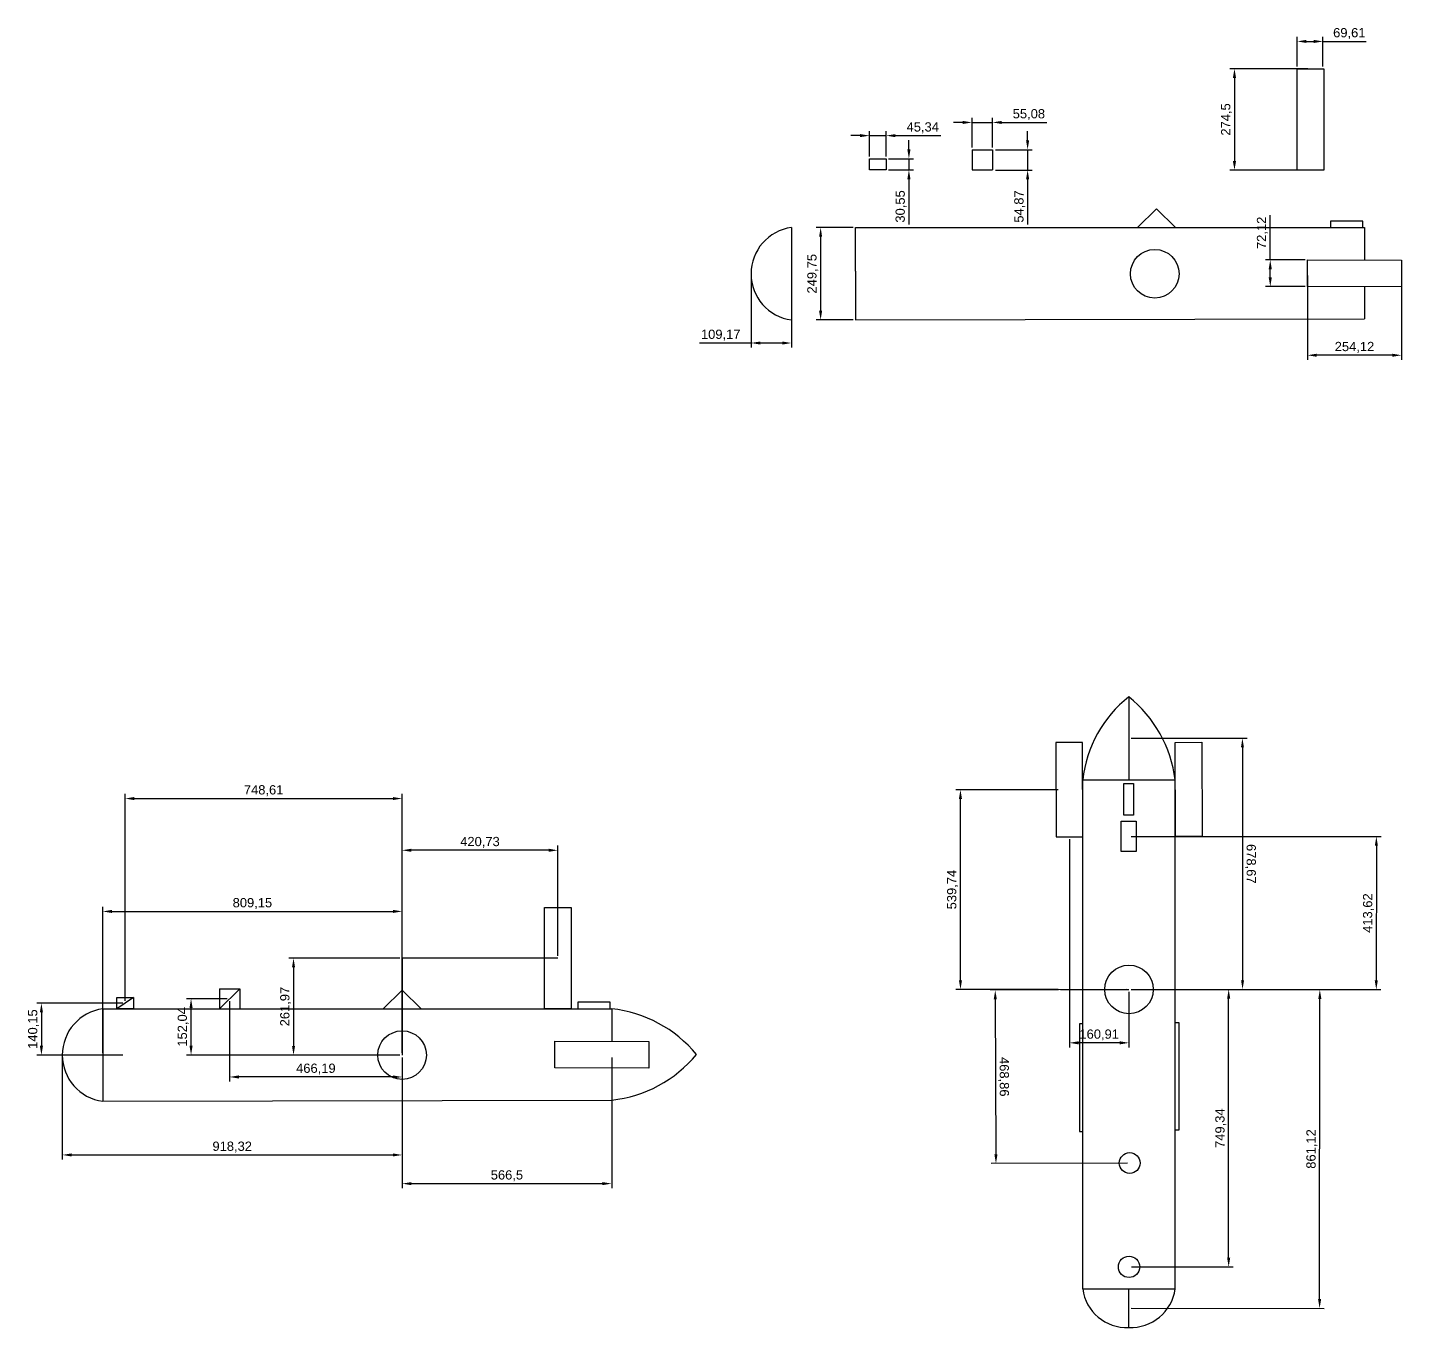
# Model space of a CAD drawing. Header units: millimetres. Extents: x 3266 to 10202, y 29 to 4219.
# Drawn here: x 3266 to 6980, y 29 to 3541 of the extents above; entities that cross this region are included whole.
import ezdxf

# ---------------------------------------------------------------- set-up
doc = ezdxf.new("R2010")
doc.units = ezdxf.units.MM
doc.styles.get("Standard").update_dxf_attribs({"font": 'Arial.ttf'})
doc.dimstyles.new('ISO-25', dxfattribs={"dimtxt": 2.5, "dimasz": 2.5, "dimexe": 1.25, "dimexo": 0.625, "dimtad": 1, "dimtxsty": 'Standard', "dimcen": 2.5, "dimadec": 0, "dimazin": 0, "dimtfac": 1, "dimtmove": 0, "dimatfit": 3, "dimfxl": 1, "dimarcsym": 0})

# ---------------------------------------------------------------- blocks, each defined once
blk = doc.blocks.new('*D1')
at = {"color": 0, "lineweight": -2, "transparency": 16777216}
for p, q in [((5221.6, 2869.5), (5221.6, 2676.1)), ((5330.8, 2870.6), (5330.8, 2676.1)), ((5221.6, 2688.6), (5082.7, 2688.6)), ((5305.8, 2688.6), (5246.6, 2688.6))]:
    blk.add_line(p, q, dxfattribs=at)
at = {"color": 0, "transparency": 16777216}
for points in [[(5246.6, 2692.7), (5246.6, 2684.4), (5221.6, 2688.6)], [(5305.8, 2692.7), (5305.8, 2684.4), (5330.8, 2688.6)]]:
    blk.add_solid(points, dxfattribs=at)
at = {"layer": 'Defpoints', "color": 0, "transparency": 16777216}
for p in [(5221.6, 2875.7), (5330.8, 2876.9), (5221.6, 2688.6)]:
    blk.add_point(p, dxfattribs=at)
at = {"color": 0, "transparency": 16777216, "insert": (5139.7, 2709.9), "char_height": 25, "attachment_point": 5}
blk.add_mtext('109,17', dxfattribs=at)
blk = doc.blocks.new('*D3')
at = {"color": 0, "lineweight": -2, "transparency": 16777216}
for p, q in [((6726, 3429.7), (6515.6, 3429.7)), ((6528.1, 3404.7), (6528.1, 3180.2)), ((6726, 3155.2), (6515.6, 3155.2))]:
    blk.add_line(p, q, dxfattribs=at)
at = {"color": 0, "transparency": 16777216}
for points in [[(6523.9, 3404.7), (6532.3, 3404.7), (6528.1, 3429.7)], [(6523.9, 3180.2), (6532.3, 3180.2), (6528.1, 3155.2)]]:
    blk.add_solid(points, dxfattribs=at)
at = {"layer": 'Defpoints', "color": 0, "transparency": 16777216}
for p in [(6732.2, 3429.7), (6528.1, 3155.2), (6732.2, 3155.2)]:
    blk.add_point(p, dxfattribs=at)
at = {"color": 0, "transparency": 16777216, "insert": (6506.8, 3292.5), "char_height": 25, "attachment_point": 5, "rotation": 90}
blk.add_mtext('274,5', dxfattribs=at)
blk = doc.blocks.new('*D6')
at = {"color": 0, "lineweight": -2, "transparency": 16777216}
for p, q in [((5969.1, 3235.7), (5969.1, 3260.7)), ((5882.4, 3210.7), (5981.6, 3210.7)), ((5969.1, 3210.7), (5969.1, 3155.8)), ((5882.4, 3155.8), (5981.6, 3155.8)), ((5969.1, 3130.8), (5969.1, 3009))]:
    blk.add_line(p, q, dxfattribs=at)
at = {"color": 0, "transparency": 16777216}
for points in [[(5964.9, 3235.7), (5973.2, 3235.7), (5969.1, 3210.7)], [(5964.9, 3130.8), (5973.2, 3130.8), (5969.1, 3155.8)]]:
    blk.add_solid(points, dxfattribs=at)
at = {"layer": 'Defpoints', "color": 0, "transparency": 16777216}
for p in [(5876.2, 3210.7), (5876.2, 3155.8), (5969.1, 3155.8)]:
    blk.add_point(p, dxfattribs=at)
at = {"color": 0, "transparency": 16777216, "insert": (5947.8, 3057.4), "char_height": 25, "attachment_point": 5, "rotation": 90}
blk.add_mtext('54,87', dxfattribs=at)
blk = doc.blocks.new('*D7')
at = {"color": 0, "lineweight": -2, "transparency": 16777216}
for p, q in [((5794, 3284.5), (5769, 3284.5)), ((5819, 3216.6), (5819, 3297)), ((5819, 3284.5), (5874.1, 3284.5)), ((5874.1, 3216.6), (5874.1, 3297)), ((5899.1, 3284.5), (6021, 3284.5))]:
    blk.add_line(p, q, dxfattribs=at)
at = {"color": 0, "transparency": 16777216}
for points in [[(5794, 3288.6), (5794, 3280.3), (5819, 3284.5)], [(5899.1, 3288.6), (5899.1, 3280.3), (5874.1, 3284.5)]]:
    blk.add_solid(points, dxfattribs=at)
at = {"layer": 'Defpoints', "color": 0, "transparency": 16777216}
for p in [(5874.1, 3284.5), (5819, 3210.4), (5874.1, 3210.4)]:
    blk.add_point(p, dxfattribs=at)
at = {"color": 0, "transparency": 16777216, "insert": (5972.5, 3305.7), "char_height": 25, "attachment_point": 5}
blk.add_mtext('55,08', dxfattribs=at)
blk = doc.blocks.new('*D8')
at = {"color": 0, "lineweight": -2, "transparency": 16777216}
for p, q in [((5516.5, 3248.8), (5491.5, 3248.8)), ((5541.5, 3192.8), (5541.5, 3261.3)), ((5541.5, 3248.8), (5586.8, 3248.8)), ((5586.8, 3192.8), (5586.8, 3261.3)), ((5611.8, 3248.8), (5734.6, 3248.8))]:
    blk.add_line(p, q, dxfattribs=at)
at = {"color": 0, "transparency": 16777216}
for points in [[(5516.5, 3253), (5516.5, 3244.7), (5541.5, 3248.8)], [(5611.8, 3253), (5611.8, 3244.7), (5586.8, 3248.8)]]:
    blk.add_solid(points, dxfattribs=at)
at = {"layer": 'Defpoints', "color": 0, "transparency": 16777216}
for p in [(5586.8, 3248.8), (5541.5, 3186.6), (5586.8, 3186.6)]:
    blk.add_point(p, dxfattribs=at)
at = {"color": 0, "transparency": 16777216, "insert": (5685.7, 3270.1), "char_height": 25, "attachment_point": 5}
blk.add_mtext('45,34', dxfattribs=at)
blk = doc.blocks.new('*D9')
at = {"color": 0, "lineweight": -2, "transparency": 16777216}
for p, q in [((5648.3, 3211.6), (5648.3, 3236.6)), ((5593.1, 3186.6), (5660.8, 3186.6)), ((5648.3, 3186.6), (5648.3, 3156)), ((5593.1, 3156), (5660.8, 3156)), ((5648.3, 3131), (5648.3, 3009))]:
    blk.add_line(p, q, dxfattribs=at)
at = {"color": 0, "transparency": 16777216}
for points in [[(5644.1, 3211.6), (5652.5, 3211.6), (5648.3, 3186.6)], [(5644.1, 3131), (5652.5, 3131), (5648.3, 3156)]]:
    blk.add_solid(points, dxfattribs=at)
at = {"layer": 'Defpoints', "color": 0, "transparency": 16777216}
for p in [(5586.8, 3186.6), (5586.8, 3156), (5648.3, 3156)]:
    blk.add_point(p, dxfattribs=at)
at = {"color": 0, "transparency": 16777216, "insert": (5627, 3057.5), "char_height": 25, "attachment_point": 5, "rotation": 90}
blk.add_mtext('30,55', dxfattribs=at)
blk = doc.blocks.new('*D10')
at = {"color": 0, "lineweight": -2, "transparency": 16777216}
for p, q in [((6697.7, 3436), (6697.7, 3515.8)), ((6722.7, 3503.3), (6742.3, 3503.3)), ((6767.3, 3436), (6767.3, 3515.8)), ((6767.3, 3503.3), (6884.4, 3503.3))]:
    blk.add_line(p, q, dxfattribs=at)
at = {"color": 0, "transparency": 16777216}
for points in [[(6722.7, 3507.5), (6722.7, 3499.1), (6697.7, 3503.3)], [(6742.3, 3507.5), (6742.3, 3499.1), (6767.3, 3503.3)]]:
    blk.add_solid(points, dxfattribs=at)
at = {"layer": 'Defpoints', "color": 0, "transparency": 16777216}
for p in [(6767.3, 3503.3), (6697.7, 3429.7), (6767.3, 3429.7)]:
    blk.add_point(p, dxfattribs=at)
at = {"color": 0, "transparency": 16777216, "insert": (6838.4, 3524.6), "char_height": 25, "attachment_point": 5}
blk.add_mtext('69,61', dxfattribs=at)
blk = doc.blocks.new('*D11')
at = {"color": 0, "lineweight": -2, "transparency": 16777216}
for p, q in [((6624.8, 2913), (6624.8, 3034.4)), ((6719.2, 2913), (6612.3, 2913)), ((6624.8, 2865.9), (6624.8, 2888)), ((6719.2, 2840.9), (6612.3, 2840.9))]:
    blk.add_line(p, q, dxfattribs=at)
at = {"color": 0, "transparency": 16777216}
for points in [[(6620.6, 2888), (6629, 2888), (6624.8, 2913)], [(6620.6, 2865.9), (6629, 2865.9), (6624.8, 2840.9)]]:
    blk.add_solid(points, dxfattribs=at)
at = {"layer": 'Defpoints', "color": 0, "transparency": 16777216}
for p in [(6624.8, 2913), (6725.4, 2913), (6725.4, 2840.9)]:
    blk.add_point(p, dxfattribs=at)
at = {"color": 0, "transparency": 16777216, "insert": (6603.5, 2986.2), "char_height": 25, "attachment_point": 5, "rotation": 90}
blk.add_mtext('72,12', dxfattribs=at)
blk = doc.blocks.new('*D12')
at = {"color": 0, "lineweight": -2, "transparency": 16777216}
for p, q in [((6725.4, 2870.7), (6725.4, 2643)), ((6979.5, 2870.7), (6979.5, 2643)), ((6954.5, 2655.5), (6750.4, 2655.5))]:
    blk.add_line(p, q, dxfattribs=at)
at = {"color": 0, "transparency": 16777216}
for points in [[(6750.4, 2659.7), (6750.4, 2651.4), (6725.4, 2655.5)], [(6954.5, 2659.7), (6954.5, 2651.4), (6979.5, 2655.5)]]:
    blk.add_solid(points, dxfattribs=at)
at = {"layer": 'Defpoints', "color": 0, "transparency": 16777216}
for p in [(6725.4, 2877), (6979.5, 2877), (6725.4, 2655.5)]:
    blk.add_point(p, dxfattribs=at)
at = {"color": 0, "transparency": 16777216, "insert": (6852.5, 2676.8), "char_height": 25, "attachment_point": 5}
blk.add_mtext('254,12', dxfattribs=at)
blk = doc.blocks.new('*D13')
at = {"color": 0, "lineweight": -2, "transparency": 16777216}
for p, q in [((5497.3, 3000.6), (5397.2, 3000.6)), ((5409.7, 2975.6), (5409.7, 2775.8)), ((5497.3, 2750.8), (5397.2, 2750.8))]:
    blk.add_line(p, q, dxfattribs=at)
at = {"color": 0, "transparency": 16777216}
for points in [[(5405.5, 2975.6), (5413.8, 2975.6), (5409.7, 3000.6)], [(5405.5, 2775.8), (5413.8, 2775.8), (5409.7, 2750.8)]]:
    blk.add_solid(points, dxfattribs=at)
at = {"layer": 'Defpoints', "color": 0, "transparency": 16777216}
for p in [(5503.6, 3000.6), (5409.7, 2750.8), (5503.6, 2750.8)]:
    blk.add_point(p, dxfattribs=at)
at = {"color": 0, "transparency": 16777216, "insert": (5388.4, 2875.7), "char_height": 25, "attachment_point": 5, "rotation": 90}
blk.add_mtext('249,75', dxfattribs=at)
blk = doc.blocks.new('*D15')
at = {"color": 0, "lineweight": -2, "transparency": 16777216}
for p, q in [((6051.4, 1481.9), (5775.1, 1481.9)), ((5787.6, 967.2), (5787.6, 1456.9)), ((6051.4, 942.2), (5775.1, 942.2))]:
    blk.add_line(p, q, dxfattribs=at)
at = {"color": 0, "transparency": 16777216}
for points in [[(5783.4, 1456.9), (5791.8, 1456.9), (5787.6, 1481.9)], [(5783.4, 967.2), (5791.8, 967.2), (5787.6, 942.2)]]:
    blk.add_solid(points, dxfattribs=at)
at = {"layer": 'Defpoints', "color": 0, "transparency": 16777216}
for p in [(5787.6, 1481.9), (6057.6, 1481.9), (6057.6, 942.2)]:
    blk.add_point(p, dxfattribs=at)
at = {"color": 0, "transparency": 16777216, "insert": (5766.3, 1212), "char_height": 25, "attachment_point": 5, "rotation": 90}
blk.add_mtext('539,74', dxfattribs=at)
blk = doc.blocks.new('*D16')
at = {"color": 0, "lineweight": -2, "transparency": 16777216}
for p, q in [((6082.1, 1348.6), (6082.1, 785.5)), ((6243, 935.9), (6243, 785.5)), ((6218, 798), (6107.1, 798))]:
    blk.add_line(p, q, dxfattribs=at)
at = {"color": 0, "transparency": 16777216}
for points in [[(6107.1, 802.2), (6107.1, 793.8), (6082.1, 798)], [(6218, 802.2), (6218, 793.8), (6243, 798)]]:
    blk.add_solid(points, dxfattribs=at)
at = {"layer": 'Defpoints', "color": 0, "transparency": 16777216}
for p in [(6082.1, 1354.9), (6243, 942.2), (6082.1, 798)]:
    blk.add_point(p, dxfattribs=at)
at = {"color": 0, "transparency": 16777216, "insert": (6162.5, 819.3), "char_height": 25, "attachment_point": 5}
blk.add_mtext('160,91', dxfattribs=at)
blk = doc.blocks.new('*D17')
at = {"color": 0, "lineweight": -2, "transparency": 16777216}
for p, q in [((6248.9, 1620.8), (6562.1, 1621)), ((6549.6, 1596), (6549.9, 967.3)), ((6249.2, 942.2), (6562.4, 942.3))]:
    blk.add_line(p, q, dxfattribs=at)
at = {"color": 0, "transparency": 16777216}
for points in [[(6553.8, 1596), (6545.5, 1596), (6549.6, 1621)], [(6554.1, 967.3), (6545.8, 967.3), (6549.9, 942.3)]]:
    blk.add_solid(points, dxfattribs=at)
at = {"layer": 'Defpoints', "color": 0, "transparency": 16777216}
for p in [(6242.7, 1620.8), (6243, 942.2), (6549.9, 942.3)]:
    blk.add_point(p, dxfattribs=at)
at = {"color": 0, "transparency": 16777216, "insert": (6571.1, 1281.7), "char_height": 25, "attachment_point": 5, "rotation": 270.0251}
blk.add_mtext('678,67', dxfattribs=at)
blk = doc.blocks.new('*D18')
at = {"color": 0, "lineweight": -2, "transparency": 16777216}
for p, q in [((6249.2, 942.2), (6771.3, 941.8)), ((6758.2, 105.7), (6758.8, 916.8)), ((6248.6, 81.1), (6770.7, 80.7))]:
    blk.add_line(p, q, dxfattribs=at)
at = {"color": 0, "transparency": 16777216}
for points in [[(6754.6, 916.8), (6763, 916.8), (6758.8, 941.8)], [(6754.1, 105.7), (6762.4, 105.7), (6758.2, 80.7)]]:
    blk.add_solid(points, dxfattribs=at)
at = {"layer": 'Defpoints', "color": 0, "transparency": 16777216}
for p in [(6243, 942.2), (6758.8, 941.8), (6242.4, 81.1)]:
    blk.add_point(p, dxfattribs=at)
at = {"color": 0, "transparency": 16777216, "insert": (6737.2, 511.3), "char_height": 25, "attachment_point": 5, "rotation": 89.9605}
blk.add_mtext('861,12', dxfattribs=at)
blk = doc.blocks.new('*D19')
at = {"color": 0, "lineweight": -2, "transparency": 16777216}
for p, q in [((6236.7, 942.2), (5869.1, 940.6)), ((5881.7, 915.7), (5883.4, 496.8)), ((6238.7, 473.3), (5871, 471.8))]:
    blk.add_line(p, q, dxfattribs=at)
at = {"color": 0, "transparency": 16777216}
for points in [[(5885.8, 915.7), (5877.5, 915.7), (5881.6, 940.7)], [(5887.6, 496.8), (5879.2, 496.8), (5883.5, 471.8)]]:
    blk.add_solid(points, dxfattribs=at)
at = {"layer": 'Defpoints', "color": 0, "transparency": 16777216}
for p in [(6243, 942.2), (5883.5, 471.8), (6244.9, 473.3)]:
    blk.add_point(p, dxfattribs=at)
at = {"color": 0, "transparency": 16777216, "insert": (5903.8, 706.3), "char_height": 25, "attachment_point": 5, "rotation": 270.2361}
blk.add_mtext('468,86', dxfattribs=at)
blk = doc.blocks.new('*D20')
at = {"color": 0, "lineweight": -2, "transparency": 16777216}
for p, q in [((6249.4, 942.2), (6524.9, 942.2)), ((6512.4, 217.8), (6512.4, 917.2)), ((6249.4, 192.8), (6524.9, 192.8))]:
    blk.add_line(p, q, dxfattribs=at)
at = {"color": 0, "transparency": 16777216}
for points in [[(6508.2, 917.2), (6516.6, 917.2), (6512.4, 942.2)], [(6508.2, 217.8), (6516.6, 217.8), (6512.4, 192.8)]]:
    blk.add_solid(points, dxfattribs=at)
at = {"layer": 'Defpoints', "color": 0, "transparency": 16777216}
for p in [(6243.1, 942.2), (6512.4, 942.2), (6243.1, 192.8)]:
    blk.add_point(p, dxfattribs=at)
at = {"color": 0, "transparency": 16777216, "insert": (6491.1, 567.5), "char_height": 25, "attachment_point": 5, "rotation": 90}
blk.add_mtext('749,34', dxfattribs=at)
blk = doc.blocks.new('*D21')
at = {"color": 0, "lineweight": -2, "transparency": 16777216}
for p, q in [((6248.7, 1355.8), (6924.1, 1355.3)), ((6911.6, 1330.3), (6911.3, 966.7)), ((6248.5, 942.2), (6923.8, 941.7))]:
    blk.add_line(p, q, dxfattribs=at)
at = {"color": 0, "transparency": 16777216}
for points in [[(6907.4, 1330.3), (6915.7, 1330.3), (6911.6, 1355.3)], [(6907.1, 966.7), (6915.5, 966.7), (6911.3, 941.7)]]:
    blk.add_solid(points, dxfattribs=at)
at = {"layer": 'Defpoints', "color": 0, "transparency": 16777216}
for p in [(6242.5, 1355.8), (6242.2, 942.2), (6911.3, 941.7)]:
    blk.add_point(p, dxfattribs=at)
at = {"color": 0, "transparency": 16777216, "insert": (6890.2, 1148.5), "char_height": 25, "attachment_point": 5, "rotation": 89.9605}
blk.add_mtext('413,62', dxfattribs=at)
blk = doc.blocks.new('*D22')
at = {"color": 0, "lineweight": -2, "transparency": 16777216}
for p, q in [((4278.7, 1033.1), (4278.7, 1330.7)), ((4674.4, 1318.2), (4303.7, 1318.2)), ((4699.4, 1033.1), (4699.4, 1330.7))]:
    blk.add_line(p, q, dxfattribs=at)
at = {"color": 0, "transparency": 16777216}
for points in [[(4303.7, 1322.4), (4303.7, 1314), (4278.7, 1318.2)], [(4674.4, 1322.4), (4674.4, 1314), (4699.4, 1318.2)]]:
    blk.add_solid(points, dxfattribs=at)
at = {"layer": 'Defpoints', "color": 0, "transparency": 16777216}
for p in [(4278.7, 1318.2), (4278.7, 1026.9), (4699.4, 1026.9)]:
    blk.add_point(p, dxfattribs=at)
at = {"color": 0, "transparency": 16777216, "insert": (4489.1, 1339.5), "char_height": 25, "attachment_point": 5}
blk.add_mtext('420,73', dxfattribs=at)
blk = doc.blocks.new('*D23')
at = {"color": 0, "lineweight": -2, "transparency": 16777216}
for p, q in [((4272.4, 1026.9), (3972.7, 1026.9)), ((3985.2, 1001.9), (3985.2, 789.9)), ((4272.4, 764.9), (3972.7, 764.9))]:
    blk.add_line(p, q, dxfattribs=at)
at = {"color": 0, "transparency": 16777216}
for points in [[(3981.1, 1001.9), (3989.4, 1001.9), (3985.2, 1026.9)], [(3981.1, 789.9), (3989.4, 789.9), (3985.2, 764.9)]]:
    blk.add_solid(points, dxfattribs=at)
at = {"layer": 'Defpoints', "color": 0, "transparency": 16777216}
for p in [(4278.7, 1026.9), (3985.2, 764.9), (4278.7, 764.9)]:
    blk.add_point(p, dxfattribs=at)
at = {"color": 0, "transparency": 16777216, "insert": (3964, 895.9), "char_height": 25, "attachment_point": 5, "rotation": 90}
blk.add_mtext('261,97', dxfattribs=at)
blk = doc.blocks.new('*D24')
at = {"color": 0, "lineweight": -2, "transparency": 16777216}
for p, q in [((3360.4, 758.8), (3360.4, 482.6)), ((4278.7, 758.6), (4278.7, 482.6)), ((3385.4, 495.1), (4253.7, 495.1))]:
    blk.add_line(p, q, dxfattribs=at)
at = {"color": 0, "transparency": 16777216}
for points in [[(3385.4, 499.3), (3385.4, 491), (3360.4, 495.1)], [(4253.7, 499.3), (4253.7, 491), (4278.7, 495.1)]]:
    blk.add_solid(points, dxfattribs=at)
at = {"layer": 'Defpoints', "color": 0, "transparency": 16777216}
for p in [(3360.4, 765.1), (4278.7, 764.9), (4278.7, 495.1)]:
    blk.add_point(p, dxfattribs=at)
at = {"color": 0, "transparency": 16777216, "insert": (3819.5, 516.4), "char_height": 25, "attachment_point": 5}
blk.add_mtext('918,32', dxfattribs=at)
blk = doc.blocks.new('*D25')
at = {"color": 0, "lineweight": -2, "transparency": 16777216}
for p, q in [((3469.5, 771.3), (3469.5, 1165.5)), ((3494.5, 1153), (4253.7, 1153)), ((4278.7, 771.3), (4278.7, 1165.5))]:
    blk.add_line(p, q, dxfattribs=at)
at = {"color": 0, "transparency": 16777216}
for points in [[(3494.5, 1157.2), (3494.5, 1148.8), (3469.5, 1153)], [(4253.7, 1157.2), (4253.7, 1148.8), (4278.7, 1153)]]:
    blk.add_solid(points, dxfattribs=at)
at = {"layer": 'Defpoints', "color": 0, "transparency": 16777216}
for p in [(4278.7, 1153), (3469.5, 765), (4278.7, 765)]:
    blk.add_point(p, dxfattribs=at)
at = {"color": 0, "transparency": 16777216, "insert": (3874.1, 1174.3), "char_height": 25, "attachment_point": 5}
blk.add_mtext('809,15', dxfattribs=at)
blk = doc.blocks.new('*D26')
at = {"color": 0, "lineweight": -2, "transparency": 16777216}
for p, q in [((4278.7, 758.6), (4278.7, 405.2)), ((4845.2, 758.6), (4845.2, 405.2)), ((4303.7, 417.7), (4820.2, 417.7))]:
    blk.add_line(p, q, dxfattribs=at)
at = {"color": 0, "transparency": 16777216}
for points in [[(4303.7, 421.8), (4303.7, 413.5), (4278.7, 417.7)], [(4820.2, 421.8), (4820.2, 413.5), (4845.2, 417.7)]]:
    blk.add_solid(points, dxfattribs=at)
at = {"layer": 'Defpoints', "color": 0, "transparency": 16777216}
for p in [(4278.7, 764.9), (4845.2, 764.9), (4845.2, 417.7)]:
    blk.add_point(p, dxfattribs=at)
at = {"color": 0, "transparency": 16777216, "insert": (4561.9, 438.9), "char_height": 25, "attachment_point": 5}
blk.add_mtext('566,5', dxfattribs=at)
blk = doc.blocks.new('*D27')
at = {"color": 0, "lineweight": -2, "transparency": 16777216}
for p, q in [((3812.5, 910.8), (3812.5, 693.3)), ((4278.7, 758.6), (4278.7, 693.3)), ((4253.7, 705.8), (3837.5, 705.8))]:
    blk.add_line(p, q, dxfattribs=at)
at = {"color": 0, "transparency": 16777216}
for points in [[(3837.5, 710), (3837.5, 701.6), (3812.5, 705.8)], [(4253.7, 710), (4253.7, 701.6), (4278.7, 705.8)]]:
    blk.add_solid(points, dxfattribs=at)
at = {"layer": 'Defpoints', "color": 0, "transparency": 16777216}
for p in [(3812.5, 917.1), (4278.7, 764.9), (3812.5, 705.8)]:
    blk.add_point(p, dxfattribs=at)
at = {"color": 0, "transparency": 16777216, "insert": (4045.6, 727.1), "char_height": 25, "attachment_point": 5}
blk.add_mtext('466,19', dxfattribs=at)
blk = doc.blocks.new('*D28')
at = {"color": 0, "lineweight": -2, "transparency": 16777216}
for p, q in [((3806.3, 917.1), (3695.8, 917.1)), ((3708.3, 790), (3708.3, 892.1)), ((4272.4, 765), (3695.8, 765))]:
    blk.add_line(p, q, dxfattribs=at)
at = {"color": 0, "transparency": 16777216}
for points in [[(3704.1, 892.1), (3712.5, 892.1), (3708.3, 917.1)], [(3704.1, 790), (3712.5, 790), (3708.3, 765)]]:
    blk.add_solid(points, dxfattribs=at)
at = {"layer": 'Defpoints', "color": 0, "transparency": 16777216}
for p in [(3708.3, 917.1), (3812.5, 917.1), (4278.7, 765)]:
    blk.add_point(p, dxfattribs=at)
at = {"color": 0, "transparency": 16777216, "insert": (3687, 841.1), "char_height": 25, "attachment_point": 5, "rotation": 90}
blk.add_mtext('152,04', dxfattribs=at)
blk = doc.blocks.new('*D29')
at = {"color": 0, "lineweight": -2, "transparency": 16777216}
for p, q in [((3523.8, 905.2), (3291.4, 905.2)), ((3303.9, 880.2), (3303.9, 790)), ((3523.8, 765), (3291.4, 765))]:
    blk.add_line(p, q, dxfattribs=at)
at = {"color": 0, "transparency": 16777216}
for points in [[(3299.7, 880.2), (3308.1, 880.2), (3303.9, 905.2)], [(3299.7, 790), (3308.1, 790), (3303.9, 765)]]:
    blk.add_solid(points, dxfattribs=at)
at = {"layer": 'Defpoints', "color": 0, "transparency": 16777216}
for p in [(3530.1, 905.2), (3303.9, 765), (3530.1, 765)]:
    blk.add_point(p, dxfattribs=at)
at = {"color": 0, "transparency": 16777216, "insert": (3282.6, 835.1), "char_height": 25, "attachment_point": 5, "rotation": 90}
blk.add_mtext('140,15', dxfattribs=at)
blk = doc.blocks.new('*D30')
at = {"color": 0, "lineweight": -2, "transparency": 16777216}
for p, q in [((3530.1, 911.4), (3530.1, 1470.4)), ((3555.1, 1457.9), (4253.7, 1457.9)), ((4278.7, 911.4), (4278.7, 1470.4))]:
    blk.add_line(p, q, dxfattribs=at)
at = {"color": 0, "transparency": 16777216}
for points in [[(3555.1, 1462.1), (3555.1, 1453.8), (3530.1, 1457.9)], [(4253.7, 1462.1), (4253.7, 1453.8), (4278.7, 1457.9)]]:
    blk.add_solid(points, dxfattribs=at)
at = {"layer": 'Defpoints', "color": 0, "transparency": 16777216}
for p in [(4278.7, 1457.9), (3530.1, 905.2), (4278.7, 905.2)]:
    blk.add_point(p, dxfattribs=at)
at = {"color": 0, "transparency": 16777216, "insert": (3904.4, 1479.2), "char_height": 25, "attachment_point": 5}
blk.add_mtext('748,61', dxfattribs=at)

msp = doc.modelspace()

# ---------------------------------------------------------------- linework, layer by layer
for p, q in [((5819.015, 3210.389), (5874.091, 3210.389)), ((5819.015, 3210.389), (5819.015, 3156.05)), ((5874.091, 3210.389), (5874.091, 3156.05)), ((5541.465, 3186.598), (5586.801, 3186.598)), ((5541.465, 3156.05), (5541.465, 3186.598)), ((5586.801, 3186.598), (5586.801, 3156.05)), ((5586.801, 3156.05), (5541.465, 3156.05)), ((5819.015, 3156.05), (5874.091, 3156.05)), ((6265.616, 3000.591), (6317.088, 3051.388)), ((6368.561, 3000.591), (6317.088, 3051.388)), ((5330.81, 3000.603), (5330.81, 2750.849)), ((5503.587, 3000.603), (6879.24, 3000.581)), ((5503.587, 2883.117), (5503.588, 3000.603)), ((6879.24, 3000.581), (6879.33, 2912.857)), ((5503.587, 2883.117), (5503.888, 2750.85)), ((6879.405, 2840.742), (6879.494, 2753.987)), ((5503.587, 2750.849), (6879.24, 2753.986)), ((6242.391, 1733.006), (6242.985, 1508.681)), ((6117.943, 133.028), (6117.943, 1508.681)), ((6117.943, 1508.681), (6368.027, 1508.681)), ((6368.027, 133.028), (6368.027, 1508.681)), ((4699.419, 1026.852), (4278.689, 1026.852)), ((4278.689, 1026.852), (4278.689, 764.88)), ((3784.964, 944.259), (3840.041, 944.259)), ((3784.964, 944.259), (3784.964, 889.919)), ((3840.041, 944.259), (3784.964, 889.919)), ((3840.041, 944.259), (3840.041, 889.919)), ((4227.217, 889.912), (4278.689, 940.709)), ((4330.162, 889.912), (4278.689, 940.709)), ((6057.636, 942.177), (6242.985, 942.177)), ((3507.414, 920.468), (3552.75, 920.468)), ((3507.414, 889.919), (3507.414, 920.468)), ((3552.75, 920.468), (3507.414, 889.924)), ((3552.75, 920.468), (3552.75, 889.919)), ((3469.538, 889.924), (4845.191, 889.903)), ((3469.538, 772.439), (3469.54, 889.924)), ((3469.538, 889.922), (3469.538, 640.168)), ((3552.75, 889.919), (3507.414, 889.919)), ((3784.964, 889.919), (3840.041, 889.919)), ((4845.191, 889.903), (4845.191, 802.179)), ((3469.538, 772.439), (3469.84, 640.171)), ((4845.191, 730.064), (4845.191, 643.308)), ((3469.538, 640.171), (4845.191, 643.308)), ((6117.943, 133.028), (6368.027, 133.028)), ((6242.391, 29.081), (6242.391, 133.028))]:
    msp.add_line(p, q)
for points in [[(6697.664, 3429.733), (6769.276, 3429.733), (6769.276, 3155.839), (6697.664, 3155.839)], [(6787.477, 3000.583), (6874.829, 3000.583), (6874.829, 3018.184), (6787.477, 3018.184)], [(6725.419, 2913.046), (6979.542, 2912.734), (6979.542, 2840.619), (6725.419, 2840.931)], [(6118.135, 1354.86), (6117.823, 1608.983), (6045.707, 1608.983), (6046.019, 1354.86)], [(6368.648, 1355.523), (6367.615, 1609.645), (6439.729, 1610.026), (6440.762, 1355.905)], [(6229.456, 1412.802), (6229.456, 1498.314), (6254.917, 1498.314), (6254.917, 1412.802)], [(6222.181, 1315.16), (6222.181, 1396.427), (6262.798, 1396.427), (6262.798, 1315.16)], [(4663.613, 1163.799), (4735.225, 1163.799), (4735.225, 889.905), (4663.613, 889.905)], [(4753.428, 889.904), (4840.78, 889.904), (4840.78, 907.505), (4753.428, 907.505)], [(6117.943, 558.748), (6117.943, 849.068), (6109.039, 849.068), (6109.039, 558.748)], [(6368.027, 561.855), (6368.027, 853.31), (6377.749, 853.31), (6377.749, 561.855)], [(4691.37, 802.368), (4945.493, 802.056), (4945.493, 729.941), (4691.37, 730.253)]]:
    msp.add_lwpolyline(points, close=True)
for centre, radius in [((6312.738, 2875.561), 65.64), ((6242.985, 942.177), 65.64), ((4278.689, 764.88), 65.64), ((6244.917, 473.322), 28.08), ((6243.108, 192.838), 28.837)]:
    msp.add_circle(centre, radius)
for centre, radius, start, end in [((5347.642, 2875.726), 126.006, 97.67669, 262.32331), ((6450.405, 1470.925), 334.599, 128.439054, 173.520919), ((6028.249, 1465.729), 342.481, 7.204584, 51.298267), ((3486.37, 765.045), 126.006, 97.67669, 262.32331), ((4808.376, 547.463), 344.413, 39.514817, 83.863794), ((4808.376, 985.748), 344.413, 276.136206, 320.485183), ((6237.356, 149.522), 120.547, 187.864437, 272.393753), ((6247.883, 150.341), 121.384, 267.406693, 351.800126)]:
    msp.add_arc(centre, radius, start, end)

# ---------------------------------------------------------------- dimensions: what is measured, and where the dimension line sits
for base, p1, p2, picture, middle in [((6767.276, 3503.3), (6697.664, 3429.733), (6767.276, 3429.733), '*D10', (6838.362, 3524.574)), ((4278.689, 1457.95), (3530.082, 905.196), (4278.689, 905.196), '*D30', (3904.386, 1479.224)), ((4278.689, 1318.195), (4699.419, 1026.852), (4278.689, 1026.852), '*D22', (4489.054, 1339.468)), ((6082.077, 797.995), (6242.985, 942.177), (6082.077, 1354.86), '*D16', (6162.531, 819.269)), ((4278.689, 1152.993), (3469.538, 765.045), (4278.689, 765.045), '*D25', (3874.114, 1174.267)), ((3812.503, 705.788), (4278.689, 764.88), (3812.503, 917.089), '*D27', (4045.596, 727.062)), ((4278.6891, 495.1351), (3360.3642, 765.0865), (4278.6891, 764.8801), '*D24', (3819.5266, 516.4089)), ((4845.191, 417.67), (4278.689, 764.88), (4845.191, 764.88), '*D26', (4561.94, 438.944))]:
    dim = msp.add_linear_dim(base=base, p1=p1, p2=p2, dimstyle='ISO-25', override={"dimscale": 10})
    dim.commit()
    dim.dimension.update_dxf_attribs({"geometry": picture, "text_midpoint": middle})
at = {"color": 250}
for base, p1, p2, picture, middle in [((6528.089, 3155.229), (6732.206, 3429.733), (6732.206, 3155.229), '*D3', (6506.815, 3292.481)), ((5648.3, 3156.05), (5586.801, 3186.598), (5586.801, 3156.05), '*D9', (5627.026, 3057.533)), ((5969.06, 3155.84), (5876.172, 3210.706), (5876.172, 3155.84), '*D6', (5947.786, 3057.409))]:
    dim = msp.add_linear_dim(base=base, p1=p1, p2=p2, angle=90, dimstyle='ISO-25', override={"dimscale": 10}, dxfattribs=at)
    dim.commit()
    dim.dimension.update_dxf_attribs({"geometry": picture, "text_midpoint": middle})
for base, p1, p2, picture, middle in [((5874.091, 3284.457), (5819.015, 3210.389), (5874.091, 3210.389), '*D7', (5972.548, 3305.731)), ((5586.801, 3248.825), (5541.465, 3186.598), (5586.801, 3186.598), '*D8', (5685.684, 3270.099)), ((5221.636, 2688.582), (5330.81, 2876.867), (5221.636, 2875.726), '*D1', (5139.67, 2709.856)), ((6725.419, 2655.545), (6979.542, 2876.989), (6725.419, 2876.989), '*D12', (6852.48, 2676.819))]:
    dim = msp.add_linear_dim(base=base, p1=p1, p2=p2, dimstyle='ISO-25', override={"dimscale": 10}, dxfattribs=at)
    dim.commit()
    dim.dimension.update_dxf_attribs({"geometry": picture, "text_midpoint": middle})
for base, p1, p2, angle, picture, middle in [((6624.793, 2913.0462), (6725.4188, 2840.9309), (6725.4188, 2913.0462), 270, '*D11', (6603.5191, 2986.2471)), ((5409.65, 2750.849), (5503.587, 3000.603), (5503.587, 2750.849), 90, '*D13', (5388.376, 2875.726)), ((5787.6157, 1481.9218), (6057.6364, 942.1772), (6057.6364, 1481.9218), 90, '*D15', (5766.3419, 1212.0495)), ((3985.238, 764.88), (4278.689, 1026.852), (4278.689, 764.88), 90, '*D23', (3963.964, 895.866)), ((6512.394, 942.177), (6243.108, 192.838), (6243.108, 942.177), 90, '*D20', (6491.12, 567.507)), ((3303.907, 765.045), (3530.082, 905.196), (3530.082, 765.045), 90, '*D29', (3282.633, 835.12)), ((3708.308, 917.089), (4278.689, 765.045), (3812.503, 917.089), 90, '*D28', (3687.034, 841.067))]:
    dim = msp.add_linear_dim(base=base, p1=p1, p2=p2, angle=angle, dimstyle='ISO-25', override={"dimscale": 10})
    dim.commit()
    dim.dimension.update_dxf_attribs({"geometry": picture, "text_midpoint": middle})
for p1, p2, distance, picture, middle in [((6242.688, 1620.843), (6242.985, 942.177), 306.944, '*D17', (6571.054, 1281.654)), ((6242.489, 1355.793), (6242.204, 942.178), 669.085, '*D21', (6890.157, 1148.539)), ((6242.985, 942.177), (6244.917, 473.322), -361.421, '*D19', (5903.806, 706.348)), ((6242.391, 81.054), (6242.985, 942.177), -515.835, '*D18', (6737.249, 511.275))]:
    dim = msp.add_aligned_dim(p1=p1, p2=p2, distance=distance, dimstyle='ISO-25', override={"dimscale": 10})
    dim.commit()
    dim.dimension.update_dxf_attribs({"geometry": picture, "text_midpoint": middle})

doc.saveas('drawing.dxf')
